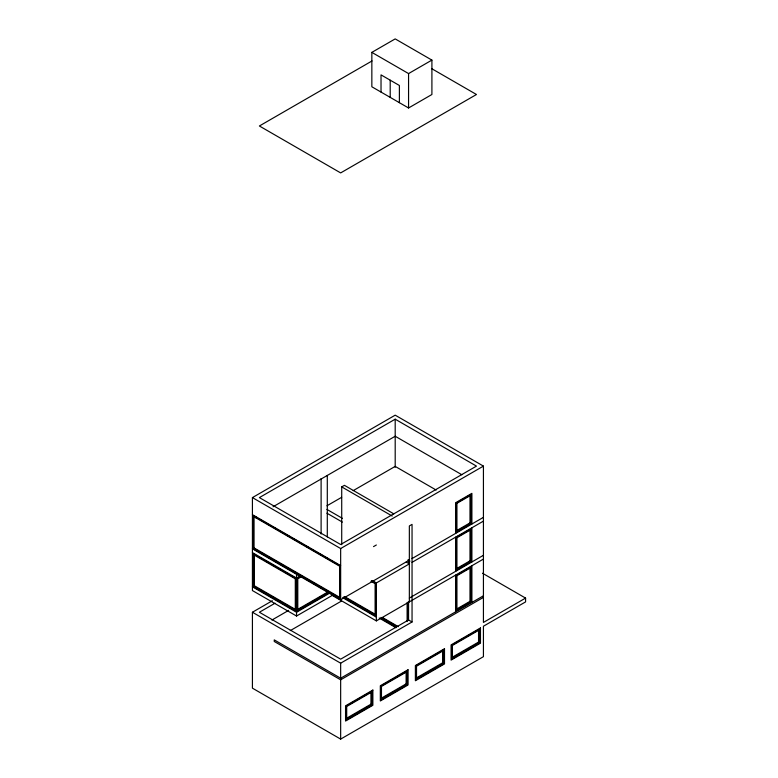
<?xml version="1.0" encoding="UTF-8"?>
<svg xmlns="http://www.w3.org/2000/svg" width="778" height="778" viewBox="0 0 778 778"><rect width="100%" height="100%" fill="white"/><g stroke="black" fill="none" stroke-linecap="round" stroke-linejoin="round"><path stroke-width="1.17" d="M371.845 52.379L395.195 38.9L431.907 60.1L431.907 94.498L408.567 107.977L371.845 86.776L371.845 52.379L408.567 73.579L431.907 60.1M372.03 60.947L259.385 125.987L340.657 172.911L476.467 94.498L431.664 68.629M483.43 559.071L376.358 620.893L332.235 595.423L296.544 616.03L252.422 590.56L252.422 497.599L395.195 415.17L483.43 466.11L483.43 622.429L525.578 598.097L525.578 601.9L483.43 626.232L483.43 656.671L340.657 739.1L252.422 688.16L252.422 612.247L272.368 600.733M395.195 419.186L259.385 497.599L340.657 544.512L476.467 466.11L395.195 419.186L395.195 467.277M253.434 548.237L254.036 547.897L340.249 597.669L339.646 598.019L253.434 548.237L253.434 516.407L254.036 516.057L256.507 517.487L255.904 517.827M273.059 506.76L395.195 436.244L461.879 474.745M341.717 544.726L341.717 486.892L344.421 485.336L393.843 513.869M326.954 505.788L341.659 497.307M353.202 490.636L395.195 466.392L436.157 490.043M253.667 554.763L254.318 554.383L254.318 585.727L253.667 586.097L253.667 554.763L295.3 578.793L295.951 578.424L295.922 611.177L253.044 586.456L253.044 553.683L295.922 578.433M252.422 497.599L340.657 548.539L483.43 466.11M299.695 576.255L296.544 578.073L252.422 552.604M301.339 576.021L297.167 578.433L297.167 611.168L329.522 592.486M301.932 576.401L297.789 578.793L297.789 610.098L328.919 592.126M275.062 603.203L259.385 612.247L340.657 659.17L408.567 619.969L412.048 621.982L412.048 524.382L409.345 525.938L409.345 601.851M253.434 516.407L339.646 566.18L340.249 565.83L340.151 598.895L252.928 548.529L252.928 515.522L340.151 565.888M373.528 546.613L376.358 544.989M456.161 502.87L456.929 503.308L470.758 495.333L470.758 523.341L456.929 531.316L456.161 530.878L469.99 522.894L470.758 523.341M271.921 620.037L288.638 610.39M253.667 586.097L295.3 610.098L295.951 609.719L254.318 585.727M297.138 609.719L328.267 591.747M329.084 593.458L296.544 612.247L252.422 586.816M252.422 548.821L340.657 599.77L409.345 560.111M412.048 558.555L483.43 517.341M290.262 630.627L341.454 601.073M372.147 580.514L376.358 582.946L409.345 563.894L406.194 562.076M412.048 562.338L483.43 521.124M457.153 536.723L459.127 535.585M456.161 537.297L456.929 537.734L470.758 529.76L470.758 561.298L456.929 569.272L456.161 568.835L469.99 560.85L470.758 561.298M409.345 598.068L483.43 555.298M456.161 575.243L456.929 575.691L470.758 567.707L470.758 601.793L456.929 609.767L456.161 609.33L469.99 601.345L470.758 601.793M252.422 612.247L340.657 663.187L412.048 621.982M483.43 595.792L340.657 678.221L274.245 639.876L274.245 641.471L340.657 679.816L483.43 597.387M397.986 675.994L400.018 674.818M380.695 685.972L381.463 686.42L406.894 671.735L406.894 684.319L381.463 699.004L380.695 698.556L406.126 683.881L406.894 684.319M415.753 665.735L416.522 666.172L443.363 650.68L443.363 663.264L416.522 678.766L415.753 678.319L442.594 662.827L443.363 663.264M346.969 718.026L370.95 704.187L371.719 704.625L371.719 692.041L346.696 706.492L346.696 719.076L371.719 704.625M479.326 642.502L478.558 642.064L451.464 657.702L452.232 658.149L479.326 642.502L479.326 629.917L452.232 645.565L452.232 658.149M470.758 529.76L469.99 529.312L469.99 560.85M341.717 486.892L392.19 516.038M482.506 573.23L525.578 598.097M326.896 509.395L342.359 518.323M326.896 513.179L342.359 522.106M407.886 559.936L409.967 561.133M371.544 580.884L375.735 583.296L375.735 616.04L343.312 597.319M370.95 581.254L375.113 583.656L375.113 614.96L343.886 596.93M252.422 514.647L340.657 565.596M259.648 519.296L261.739 520.501M264.88 522.32L266.971 523.526M274.303 527.756L276.394 528.962M283.717 533.193L290 536.82M292.09 538.036L299.423 542.266M306.746 546.496L308.847 547.702M310.937 548.908L313.028 550.124M316.169 551.933L318.26 553.139M320.361 554.354L322.452 555.56M325.593 557.369L327.684 558.585M335.017 562.815L337.107 564.021M382.679 617.615L398.355 626.669M380.987 617.392L396.663 626.436M344.537 596.561L375.755 614.581M380.919 618.315L396.508 627.311M379.197 618.033L395.973 627.729M342.738 597.708L376.358 617.11M478.558 629.48L478.558 642.064M471.896 524.002L471.896 493.349L455.791 502.646L455.791 533.3M471.896 527.776L471.896 561.949M471.896 565.732L471.896 602.444M469.99 494.886L469.99 522.894M469.99 567.269L469.99 601.345M456.929 503.308L456.929 531.316M456.929 537.734L456.929 569.272M456.929 575.691L456.929 609.767M455.791 537.083L455.791 571.246M455.791 575.03L455.791 611.751M442.594 650.233L442.594 662.827M416.522 666.172L416.522 678.766M408.567 73.579L408.567 107.977M408.567 559.722L408.567 563.34M408.567 601.89L408.567 619.969M407.944 602.133L407.944 619.609M407.108 602.649L407.108 621.554M406.126 671.288L406.126 683.881M399.386 102.677L399.386 85.483L381.026 74.883L381.026 92.076M390.206 80.183L390.206 97.376M381.463 686.42L381.463 699.004M376.358 582.946L376.358 620.893M370.95 691.603L370.95 704.187M340.657 548.539L340.657 599.77M340.657 663.187L340.657 739.1M339.646 566.18L339.646 598.019M332.235 593.536L332.235 595.423M327.295 475.446L327.295 536.898M321.11 478.606L321.11 534.039M296.544 574.29L296.544 616.03M295.3 578.793L295.3 610.098M254.036 516.057L254.036 547.897M471.322 494.341L456.365 502.977L456.365 532.308L471.322 523.672L471.322 494.341M471.322 528.768L456.365 537.404L456.365 570.264L471.322 561.619L471.322 528.768M471.322 566.724L456.365 575.36L456.365 610.759L471.322 602.123L471.322 566.724M372.866 690.067L345.558 705.831L345.558 721.05L372.866 705.286L372.866 690.067M408.032 669.761L380.325 685.758L380.325 700.978L408.032 684.98L408.032 669.761M444.501 648.706L415.384 665.521L415.384 680.74L444.501 663.926L444.501 648.706M480.464 627.943L451.084 644.904L451.084 660.123L480.464 643.163L480.464 627.943M372.292 691.059L346.132 706.161L346.132 720.068L372.292 704.956L372.292 691.059M407.468 670.743L380.899 686.089L380.899 699.996L407.468 684.65L407.468 670.743M443.937 649.698L415.958 665.851L415.958 679.748L443.937 663.595L443.937 649.698M479.89 628.935L451.658 645.234L451.658 659.131L479.89 642.832L479.89 628.935"/></g></svg>
